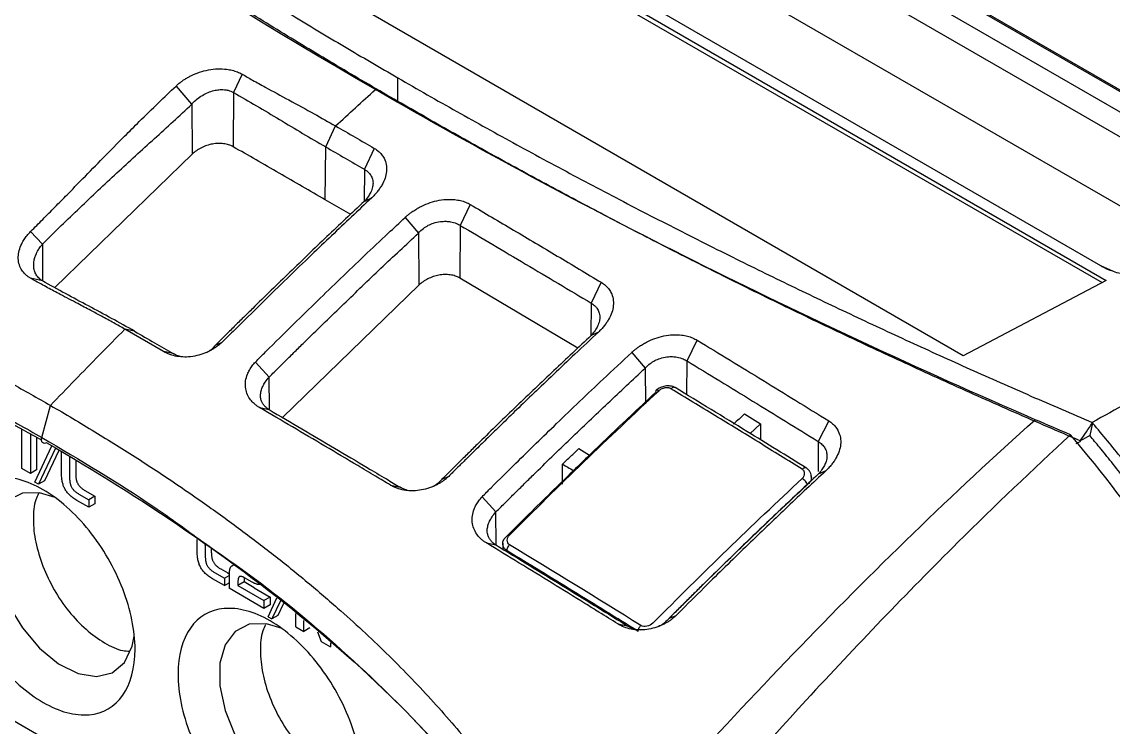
# Model space of a CAD drawing. Extents: x 86 to 639, y 68 to 658.
# Drawn here: x 550.02 to 587.76, y 199.24 to 223.61 of the extents above; entities that cross this region are included whole.
import ezdxf

# ---------------------------------------------------------------- set-up
doc = ezdxf.new("R2010")
doc.units = 0
doc.layers.get('0').update_dxf_attribs({"linetype": 'CONTINUOUS'})

msp = doc.modelspace()

# ---------------------------------------------------------------- linework, layer by layer
at = {"color": 7, "linetype": 'CONTINUOUS'}
for p, q in [((593.045, 218.282), (558.27, 238.357)), ((558.685, 238.176), (593.46, 218.101)), ((557.581, 238.055), (592.434, 217.935)), ((592.019, 217.311), (557.166, 237.432)), ((551.458, 235.497), (587.521, 214.679)), ((551.458, 235.334), (587.373, 214.601)), ((587.331, 215.178), (552.354, 235.37)), ((590.928, 215.552), (557.162, 235.045)), ((582.576, 212.073), (546.513, 232.892)), ((557.633, 221.806), (557.338, 221.175)), ((563.019, 220.865), (563.019, 221.679)), ((555.35, 221.394), (555.891, 220.766)), ((557.338, 221.175), (557.324, 219.298)), ((555.892, 220.766), (555.905, 219.039)), ((560.527, 219.292), (560.87, 220.016)), ((560.513, 217.468), (560.527, 219.292)), ((555.905, 219.039), (551.156, 214.431)), ((562.207, 219.242), (561.863, 218.518)), ((561.396, 216.957), (560.513, 217.468)), ((562.116, 217.529), (561.862, 217.407)), ((565.527, 217.302), (565.179, 216.58)), ((563.271, 216.853), (563.733, 216.315)), ((550.323, 216.369), (550.728, 215.928)), ((563.733, 216.315), (563.746, 214.511)), ((565.179, 216.58), (565.165, 214.758)), ((587.746, 214.998), (587.331, 215.178)), ((550.729, 214.664), (550.32, 214.753)), ((569.249, 212.335), (565.165, 214.758)), ((563.746, 214.511), (559.034, 209.939)), ((570.057, 214.612), (569.705, 213.894)), ((587.521, 214.679), (582.576, 212.073)), ((554.919, 212.219), (553.582, 212.993)), ((553.918, 212.92), (553.582, 212.993)), ((569.96, 212.892), (569.704, 212.773)), ((556.936, 212.535), (556.701, 212.429)), ((573.021, 211.894), (573.377, 212.609)), ((555.254, 212.147), (554.919, 212.219)), ((571.112, 212.191), (571.574, 211.647)), ((558.57, 211.339), (558.095, 211.858)), ((550.713, 209.246), (551.009, 210.358)), ((558.237, 210.285), (558.57, 210.213)), ((575.008, 210.062), (575.564, 209.721)), ((550.018, 208.175), (550.018, 209.529)), ((575.564, 209.721), (575.188, 209.375)), ((575.564, 209.721), (575.564, 209.169)), ((577.921, 209.824), (577.561, 209.112)), ((587.039, 209.751), (586.95, 209.317)), ((587.056, 209.737), (587.037, 209.768)), ((587.039, 209.751), (587.056, 209.737)), ((550.314, 209.37), (550.314, 208.004)), ((550.526, 209.256), (550.526, 208.127)), ((586.476, 209.037), (586.635, 209.126)), ((586.635, 209.126), (586.627, 209.14)), ((533.472, 208.857), (566.568, 189.751)), ((550.465, 207.709), (551.051, 208.959)), ((551.184, 208.877), (550.595, 207.634)), ((551.303, 208.804), (550.807, 207.757)), ((551.389, 208.033), (551.389, 208.75)), ((569.275, 208.868), (569.646, 208.643)), ((551.671, 208.576), (551.671, 207.854)), ((551.883, 208.445), (551.883, 207.977)), ((568.72, 207.633), (568.72, 208.332)), ((550.314, 208.004), (550.018, 208.175)), ((550.526, 208.127), (550.314, 208.004)), ((551.39, 207.991), (551.389, 208.033)), ((551.391, 207.951), (551.39, 207.991)), ((551.883, 207.977), (551.883, 207.955)), ((551.883, 207.955), (551.883, 207.934)), ((577.818, 208.093), (577.56, 207.98)), ((550.595, 207.634), (550.465, 207.709)), ((550.807, 207.757), (550.595, 207.634)), ((551.393, 207.911), (551.391, 207.951)), ((551.396, 207.872), (551.393, 207.911)), ((551.4, 207.834), (551.396, 207.872)), ((551.405, 207.798), (551.4, 207.834)), ((551.411, 207.762), (551.405, 207.798)), ((551.418, 207.727), (551.411, 207.762)), ((551.425, 207.693), (551.418, 207.727)), ((551.434, 207.66), (551.425, 207.693)), ((551.443, 207.628), (551.434, 207.66)), ((551.453, 207.596), (551.443, 207.628)), ((551.464, 207.566), (551.453, 207.596)), ((551.671, 207.854), (551.671, 207.833)), ((551.671, 207.833), (551.671, 207.812)), ((551.671, 207.812), (551.672, 207.791)), ((551.672, 207.791), (551.674, 207.771)), ((551.674, 207.771), (551.675, 207.752)), ((551.675, 207.752), (551.677, 207.733)), ((551.677, 207.733), (551.679, 207.715)), ((551.679, 207.715), (551.682, 207.697)), ((551.682, 207.697), (551.685, 207.68)), ((551.685, 207.68), (551.689, 207.663)), ((551.689, 207.663), (551.692, 207.647)), ((551.692, 207.647), (551.696, 207.631)), ((551.696, 207.631), (551.701, 207.616)), ((551.701, 207.616), (551.706, 207.602)), ((551.706, 207.602), (551.711, 207.588)), ((551.711, 207.588), (551.717, 207.574)), ((551.883, 207.934), (551.884, 207.914)), ((551.884, 207.914), (551.886, 207.894)), ((551.886, 207.894), (551.887, 207.874)), ((551.887, 207.874), (551.889, 207.855)), ((551.889, 207.855), (551.892, 207.837)), ((551.892, 207.837), (551.894, 207.819)), ((551.894, 207.819), (551.897, 207.802)), ((551.897, 207.802), (551.901, 207.785)), ((551.901, 207.785), (551.904, 207.769)), ((551.904, 207.769), (551.909, 207.754)), ((551.909, 207.754), (551.913, 207.739)), ((551.913, 207.739), (551.918, 207.724)), ((551.918, 207.724), (551.923, 207.71)), ((551.923, 207.71), (551.929, 207.697)), ((551.929, 207.697), (551.938, 207.677)), ((551.938, 207.677), (551.949, 207.657)), ((551.949, 207.657), (551.96, 207.637)), ((551.96, 207.637), (551.973, 207.618)), ((551.973, 207.618), (551.986, 207.599)), ((551.986, 207.599), (552.001, 207.581)), ((552.001, 207.581), (552.016, 207.563)), ((562.764, 207.604), (563.096, 207.534)), ((564.78, 207.905), (564.543, 207.803)), ((577.324, 207.752), (577.323, 207.919)), ((551.476, 207.537), (551.464, 207.566)), ((551.489, 207.508), (551.476, 207.537)), ((551.503, 207.481), (551.489, 207.508)), ((551.519, 207.452), (551.503, 207.481)), ((551.536, 207.423), (551.519, 207.452)), ((551.555, 207.395), (551.536, 207.423)), ((551.575, 207.368), (551.555, 207.395)), ((551.597, 207.341), (551.575, 207.368)), ((551.62, 207.314), (551.597, 207.341)), ((551.644, 207.288), (551.62, 207.314)), ((551.669, 207.263), (551.644, 207.288)), ((551.696, 207.237), (551.669, 207.263)), ((551.724, 207.213), (551.696, 207.237)), ((551.717, 207.574), (551.726, 207.554)), ((551.753, 207.189), (551.724, 207.213)), ((551.726, 207.554), (551.736, 207.534)), ((551.736, 207.534), (551.748, 207.515)), ((551.748, 207.515), (551.761, 207.496)), ((551.761, 207.496), (551.774, 207.477)), ((551.774, 207.477), (551.789, 207.458)), ((551.789, 207.458), (551.804, 207.44)), ((551.804, 207.44), (551.821, 207.423)), ((551.821, 207.423), (551.838, 207.405)), ((551.838, 207.405), (551.857, 207.388)), ((551.857, 207.388), (551.877, 207.372)), ((551.877, 207.372), (551.897, 207.356)), ((551.897, 207.356), (551.919, 207.34)), ((551.919, 207.34), (551.942, 207.324)), ((551.942, 207.324), (551.965, 207.309)), ((551.965, 207.309), (551.99, 207.295)), ((551.99, 207.295), (552.333, 207.096)), ((552.016, 207.563), (552.033, 207.545)), ((552.033, 207.545), (552.05, 207.528)), ((552.05, 207.528), (552.069, 207.511)), ((552.069, 207.511), (552.089, 207.494)), ((552.089, 207.494), (552.109, 207.478)), ((552.109, 207.478), (552.131, 207.462)), ((552.131, 207.462), (552.154, 207.447)), ((552.154, 207.447), (552.177, 207.432)), ((552.177, 207.432), (552.202, 207.417)), ((552.202, 207.417), (552.545, 207.219)), ((552.545, 207.219), (552.333, 207.096)), ((552.545, 207.219), (552.545, 206.961)), ((565.935, 207.201), (566.412, 206.678)), ((551.784, 207.165), (551.753, 207.189)), ((551.816, 207.142), (551.784, 207.165)), ((551.849, 207.12), (551.816, 207.142)), ((551.884, 207.098), (551.849, 207.12)), ((551.92, 207.077), (551.884, 207.098)), ((552.333, 206.838), (551.92, 207.077)), ((552.333, 207.096), (552.333, 206.838)), ((552.545, 206.961), (552.333, 206.838)), ((556.081, 205.324), (556.081, 205.726)), ((556.082, 205.283), (556.081, 205.324)), ((556.363, 205.526), (556.363, 205.146)), ((566.083, 205.604), (566.412, 205.536)), ((566.65, 205.597), (566.648, 205.391)), ((556.083, 205.242), (556.082, 205.283)), ((556.085, 205.202), (556.083, 205.242)), ((556.088, 205.164), (556.085, 205.202)), ((556.092, 205.126), (556.088, 205.164)), ((556.097, 205.089), (556.092, 205.126)), ((556.103, 205.053), (556.097, 205.089)), ((556.11, 205.018), (556.103, 205.053)), ((556.117, 204.984), (556.11, 205.018)), ((556.126, 204.951), (556.117, 204.984)), ((556.135, 204.919), (556.126, 204.951)), ((556.363, 205.146), (556.363, 205.124)), ((556.363, 205.124), (556.363, 205.103)), ((556.363, 205.103), (556.364, 205.083)), ((556.364, 205.083), (556.366, 205.063)), ((556.366, 205.063), (556.367, 205.043)), ((556.367, 205.043), (556.369, 205.024)), ((556.369, 205.024), (556.371, 205.006)), ((556.371, 205.006), (556.374, 204.988)), ((556.374, 204.988), (556.377, 204.971)), ((556.377, 204.971), (556.381, 204.954)), ((556.381, 204.954), (556.384, 204.938)), ((556.384, 204.938), (556.388, 204.923)), ((556.575, 205.268), (556.575, 205.247)), ((556.575, 205.247), (556.575, 205.226)), ((556.575, 205.226), (556.576, 205.205)), ((556.576, 205.205), (556.578, 205.185)), ((556.578, 205.185), (556.579, 205.166)), ((556.579, 205.166), (556.581, 205.147)), ((556.581, 205.147), (556.584, 205.128)), ((556.584, 205.128), (556.586, 205.111)), ((556.586, 205.111), (556.589, 205.093)), ((556.589, 205.093), (556.593, 205.077)), ((556.593, 205.077), (556.596, 205.061)), ((556.596, 205.061), (556.601, 205.045)), ((556.601, 205.045), (556.605, 205.03)), ((556.605, 205.03), (556.61, 205.016)), ((556.61, 205.016), (556.615, 205.002)), ((556.615, 205.002), (556.621, 204.988)), ((556.621, 204.988), (556.63, 204.968)), ((556.63, 204.968), (556.641, 204.948)), ((556.641, 204.948), (556.652, 204.929)), ((556.145, 204.888), (556.135, 204.919)), ((556.156, 204.857), (556.145, 204.888)), ((556.168, 204.828), (556.156, 204.857)), ((556.181, 204.8), (556.168, 204.828)), ((556.195, 204.773), (556.181, 204.8)), ((556.211, 204.743), (556.195, 204.773)), ((556.229, 204.715), (556.211, 204.743)), ((556.247, 204.687), (556.229, 204.715)), ((556.267, 204.659), (556.247, 204.687)), ((556.289, 204.632), (556.267, 204.659)), ((556.312, 204.605), (556.289, 204.632)), ((556.336, 204.579), (556.312, 204.605)), ((556.361, 204.554), (556.336, 204.579)), ((556.388, 204.923), (556.393, 204.908)), ((556.393, 204.908), (556.398, 204.893)), ((556.398, 204.893), (556.403, 204.879)), ((556.403, 204.879), (556.409, 204.866)), ((556.409, 204.866), (556.418, 204.845)), ((556.418, 204.845), (556.428, 204.826)), ((556.428, 204.826), (556.44, 204.806)), ((556.44, 204.806), (556.453, 204.787)), ((556.453, 204.787), (556.466, 204.768)), ((556.466, 204.768), (556.481, 204.75)), ((556.481, 204.75), (556.496, 204.732)), ((556.496, 204.732), (556.513, 204.714)), ((556.513, 204.714), (556.53, 204.697)), ((556.53, 204.697), (556.549, 204.68)), ((556.549, 204.68), (556.569, 204.663)), ((556.569, 204.663), (556.589, 204.647)), ((556.589, 204.647), (556.611, 204.631)), ((556.611, 204.631), (556.634, 204.616)), ((556.634, 204.616), (556.657, 204.601)), ((556.652, 204.929), (556.665, 204.909)), ((556.657, 204.601), (556.682, 204.586)), ((556.665, 204.909), (556.678, 204.891)), ((556.678, 204.891), (556.693, 204.872)), ((556.682, 204.586), (557.025, 204.388)), ((556.693, 204.872), (556.708, 204.854)), ((556.708, 204.854), (556.725, 204.836)), ((556.725, 204.836), (556.742, 204.819)), ((556.742, 204.819), (556.761, 204.802)), ((556.761, 204.802), (556.781, 204.786)), ((556.781, 204.786), (556.801, 204.769)), ((556.801, 204.769), (556.823, 204.754)), ((556.823, 204.754), (556.846, 204.738)), ((556.846, 204.738), (556.869, 204.723)), ((556.869, 204.723), (556.894, 204.708)), ((556.894, 204.708), (557.138, 204.567)), ((557.186, 204.58), (557.185, 204.551)), ((557.188, 204.607), (557.186, 204.58)), ((557.191, 204.632), (557.188, 204.607)), ((557.195, 204.656), (557.191, 204.632)), ((557.199, 204.678), (557.195, 204.656)), ((557.205, 204.699), (557.199, 204.678)), ((557.211, 204.718), (557.205, 204.699)), ((557.218, 204.735), (557.211, 204.718)), ((557.225, 204.751), (557.218, 204.735)), ((557.234, 204.766), (557.225, 204.751)), ((557.243, 204.779), (557.234, 204.766)), ((557.253, 204.79), (557.243, 204.779)), ((557.264, 204.799), (557.253, 204.79)), ((557.276, 204.807), (557.264, 204.799)), ((557.289, 204.814), (557.276, 204.807)), ((557.304, 204.82), (557.289, 204.814)), ((557.32, 204.824), (557.304, 204.82)), ((557.337, 204.826), (557.32, 204.824)), ((556.388, 204.529), (556.361, 204.554)), ((556.416, 204.504), (556.388, 204.529)), ((556.445, 204.48), (556.416, 204.504)), ((556.476, 204.457), (556.445, 204.48)), ((556.508, 204.434), (556.476, 204.457)), ((556.541, 204.411), (556.508, 204.434)), ((556.576, 204.389), (556.541, 204.411)), ((556.612, 204.368), (556.576, 204.389)), ((557.025, 204.13), (556.612, 204.368)), ((557.025, 204.388), (557.025, 204.13)), ((557.185, 204.551), (557.185, 204.521)), ((557.185, 204.521), (557.185, 204.037)), ((557.491, 204.277), (557.49, 204.255)), ((557.702, 204.256), (557.49, 204.133)), ((557.49, 204.255), (557.49, 204.232)), ((557.49, 204.232), (557.49, 204.133)), ((557.492, 204.297), (557.491, 204.277)), ((557.494, 204.316), (557.492, 204.297)), ((557.496, 204.334), (557.494, 204.316)), ((557.498, 204.351), (557.496, 204.334)), ((557.501, 204.366), (557.498, 204.351)), ((557.504, 204.38), (557.501, 204.366)), ((557.508, 204.392), (557.504, 204.38)), ((557.512, 204.404), (557.508, 204.392)), ((557.517, 204.414), (557.512, 204.404)), ((557.522, 204.423), (557.517, 204.414)), ((557.528, 204.43), (557.522, 204.423)), ((557.534, 204.436), (557.528, 204.43)), ((557.54, 204.441), (557.534, 204.436)), ((557.547, 204.445), (557.54, 204.441)), ((557.554, 204.447), (557.547, 204.445)), ((557.562, 204.449), (557.554, 204.447)), ((557.57, 204.45), (557.562, 204.449)), ((557.579, 204.451), (557.57, 204.45)), ((557.588, 204.451), (557.579, 204.451)), ((557.598, 204.45), (557.588, 204.451)), ((557.608, 204.448), (557.598, 204.45)), ((557.619, 204.446), (557.608, 204.448)), ((557.63, 204.442), (557.619, 204.446)), ((557.642, 204.438), (557.63, 204.442)), ((557.654, 204.434), (557.642, 204.438)), ((557.667, 204.429), (557.654, 204.434)), ((557.68, 204.423), (557.667, 204.429)), ((557.693, 204.416), (557.68, 204.423)), ((557.707, 204.409), (557.693, 204.416)), ((557.703, 204.378), (557.702, 204.355)), ((557.702, 204.355), (557.702, 204.256)), ((557.703, 204.399), (557.703, 204.378)), ((557.722, 204.4), (557.707, 204.409)), ((557.983, 204.25), (557.722, 204.4)), ((558.01, 204.235), (557.983, 204.25)), ((558.036, 204.221), (558.01, 204.235)), ((558.06, 204.209), (558.036, 204.221)), ((558.085, 204.199), (558.06, 204.209)), ((558.108, 204.19), (558.085, 204.199)), ((558.13, 204.183), (558.108, 204.19)), ((558.151, 204.178), (558.13, 204.183)), ((558.39, 203.342), (557.185, 204.037)), ((557.49, 204.133), (558.39, 203.614)), ((558.058, 204.05), (558.602, 203.736)), ((558.172, 204.174), (558.151, 204.178)), ((558.191, 204.171), (558.172, 204.174)), ((558.21, 204.17), (558.191, 204.171)), ((558.227, 204.171), (558.21, 204.17)), ((558.244, 204.173), (558.227, 204.171)), ((558.602, 203.736), (558.39, 203.614)), ((558.39, 203.614), (558.39, 203.342)), ((558.602, 203.464), (558.39, 203.342)), ((558.532, 203.052), (558.84, 203.71)), ((558.602, 203.736), (558.602, 203.464)), ((558.96, 203.609), (558.661, 202.978)), ((559.071, 203.516), (558.873, 203.1)), ((558.532, 203.052), (558.661, 202.978)), ((558.873, 203.1), (558.661, 202.978)), ((559.488, 202.708), (559.488, 203.166)), ((572.637, 203.092), (572.399, 202.998)), ((559.488, 202.708), (559.769, 202.546)), ((559.769, 202.546), (559.769, 202.93)), ((570.626, 202.809), (570.952, 202.743)), ((559.981, 202.668), (559.769, 202.546)), ((560.24, 202.534), (560.368, 202.2)), ((560.368, 202.2), (560.697, 202.01)), ((560.697, 202.151), (560.697, 202.01))]:
    msp.add_line(p, q, dxfattribs=at)
at = {"color": 8, "linetype": 'CONTINUOUS'}
for p, q in [((561.863, 218.518), (561.854, 217.399)), ((550.728, 215.928), (550.738, 214.696)), ((569.705, 213.894), (569.696, 212.765)), ((573.012, 210.728), (573.021, 211.894)), ((571.575, 211.646), (571.584, 210.414)), ((558.579, 210.244), (558.571, 211.339)), ((577.561, 209.112), (577.553, 208.072)), ((566.421, 205.55), (566.412, 206.678)), ((574.326, 204.905), (572.393, 202.994))]:
    msp.add_line(p, q, dxfattribs=at)
for p, q in [((556.363, 205.526), (556.363, 205.558)), ((556.575, 205.268), (556.575, 205.404)), ((557.138, 204.567), (557.185, 204.536)), ((557.025, 204.388), (557.185, 204.48)), ((557.025, 204.13), (557.185, 204.222)), ((558.058, 204.05), (557.702, 204.256))]:
    msp.add_line(p, q)
at = {"color": 7, "linetype": 'CONTINUOUS', "flags": 128}
for points in [[(550.877, 209.067), (550.835, 209.049), (550.796, 209.043), (550.762, 209.051), (550.734, 209.071), (550.714, 209.103), (550.703, 209.144), (550.703, 209.193), (550.713, 209.246)], [(551.17, 207.175), (550.633, 207.34), (550.036, 207.328), (549.545, 207.081), (549.195, 206.62), (549.014, 205.977), (549.014, 205.201), (549.195, 204.348), (549.545, 203.483), (550.036, 202.67), (550.633, 201.968), (551.291, 201.43), (551.962, 201.096), (552.595, 200.99), (553.145, 201.121), (553.569, 201.478), (553.837, 202.035), (553.907, 202.388)], [(559.019, 202.644), (558.482, 202.809), (557.885, 202.797), (557.393, 202.55), (557.044, 202.089), (556.863, 201.446), (556.863, 200.67), (557.044, 199.817), (557.393, 198.952), (557.885, 198.139), (558.482, 197.437), (559.14, 196.899), (559.811, 196.565), (560.444, 196.459), (560.993, 196.59), (561.418, 196.947), (561.686, 197.504), (561.756, 197.857)]]:
    msp.add_lwpolyline(points, dxfattribs=at)
at = {"color": 7, "linetype": 'CONTINUOUS'}
for points, knots in [([(542.542, 235.455), (542.824, 235.234), (543.388, 234.791), (544.245, 234.131), (545.109, 233.475), (545.982, 232.821), (546.862, 232.172), (547.751, 231.525), (548.648, 230.882), (549.554, 230.242), (550.467, 229.605), (551.389, 228.972), (552.575, 228.169), (554.034, 227.2), (555.779, 226.07), (557.55, 224.953), (559.346, 223.849), (561.167, 222.756), (562.401, 222.038), (563.019, 221.679)], [0, 0, 0, 0, 0.045546, 0.09108, 0.136607, 0.182127, 0.227643, 0.273157, 0.318673, 0.364192, 0.409717, 0.45525, 0.500794, 0.584012, 0.667204, 0.750384, 0.833567, 0.916768, 1, 1, 1, 1]), ([(563.019, 220.865), (562.687, 221.058), (562.024, 221.442), (561.038, 222.023), (560.059, 222.608), (559.087, 223.196), (558.123, 223.788), (557.166, 224.383), (556.216, 224.982), (555.274, 225.585), (554.339, 226.191), (553.411, 226.801), (552.232, 227.586), (550.812, 228.551), (549.162, 229.701), (547.539, 230.862), (545.943, 232.034), (544.371, 233.217), (543.346, 234.014), (542.834, 234.412)], [0, 0, 0, 0, 0.045349, 0.090687, 0.136017, 0.181342, 0.226662, 0.271981, 0.317301, 0.362624, 0.407953, 0.45329, 0.498636, 0.582213, 0.665765, 0.749305, 0.832848, 0.916408, 1, 1, 1, 1]), ([(623.741, 232.014), (623.528, 231.844), (623.109, 231.51), (622.48, 231.021), (621.865, 230.551), (621.266, 230.1), (620.682, 229.669), (620.115, 229.255), (619.565, 228.861), (619.033, 228.484), (618.521, 228.125), (618.027, 227.783), (617.553, 227.459), (617.1, 227.152), (616.668, 226.862), (616.256, 226.588), (615.867, 226.33), (613.923, 225.055), (610.788, 223.101), (605.719, 220.124), (601.174, 217.575), (597.127, 215.348), (594.295, 213.794), (591.865, 212.458), (589.442, 211.118), (587.839, 210.218), (587.037, 209.768)], [0, 0, 0, 0, 0.020557, 0.040442, 0.059653, 0.078191, 0.096055, 0.113244, 0.129758, 0.145598, 0.160763, 0.175255, 0.189072, 0.202216, 0.214687, 0.226484, 0.237608, 0.248059, 0.392357, 0.497348, 0.654875, 0.748636, 0.811479, 0.874323, 0.937163, 1, 1, 1, 1]), ([(555.35, 221.394), (555.38, 221.421), (555.439, 221.475), (555.537, 221.551), (555.639, 221.622), (555.748, 221.687), (555.918, 221.778), (556.159, 221.878), (556.474, 221.96), (556.792, 221.997), (557.068, 221.985), (557.294, 221.943), (557.475, 221.887), (557.581, 221.833), (557.633, 221.806)], [0, 0, 0, 0, 0.050271, 0.100182, 0.150013, 0.200049, 0.250569, 0.376187, 0.500611, 0.625917, 0.750289, 0.834047, 0.916734, 1, 1, 1, 1]), ([(557.633, 221.806), (557.755, 221.737), (558.022, 221.586), (558.561, 221.288), (559.272, 220.902), (560.088, 220.46), (560.623, 220.156), (560.87, 220.016)], [0, 0, 0, 0, 0.1142851, 0.2500018, 0.499984, 0.7694685, 1, 1, 1, 1]), ([(563.019, 221.679), (563.358, 221.484), (564.035, 221.094), (565.061, 220.515), (566.093, 219.939), (567.132, 219.367), (568.178, 218.8), (569.231, 218.236), (570.291, 217.677), (571.358, 217.121), (572.432, 216.57), (573.513, 216.022), (574.905, 215.327), (576.617, 214.489), (578.657, 213.515), (580.719, 212.556), (582.803, 211.611), (584.907, 210.68), (586.327, 210.072), (587.037, 209.768)], [0, 0, 0, 0, 0.045402, 0.090792, 0.136175, 0.181551, 0.226923, 0.272294, 0.317665, 0.36304, 0.408421, 0.45381, 0.499209, 0.582692, 0.666148, 0.749592, 0.833039, 0.916504, 1, 1, 1, 1]), ([(550.323, 216.369), (550.462, 216.509), (550.743, 216.789), (551.164, 217.213), (551.626, 217.682), (552.181, 218.249), (552.843, 218.924), (553.491, 219.581), (554.129, 220.218), (554.719, 220.797), (555.148, 221.203), (555.35, 221.394)], [0, 0, 0, 0, 0.082273, 0.165581, 0.249929, 0.358907, 0.499845, 0.649294, 0.749845, 0.882275, 1, 1, 1, 1]), ([(555.891, 220.766), (555.934, 220.815), (556.034, 220.915), (556.208, 221.046), (556.405, 221.155), (556.601, 221.227), (556.792, 221.267), (556.952, 221.275), (557.071, 221.264), (557.199, 221.238), (557.282, 221.206), (557.338, 221.175)], [2, 2, 2, 2, 2.358582, 2.771605, 3.173075, 3.568828, 3.919417, 4.274657, 4.512728, 4.661605, 5.109554, 5.109554, 5.109554, 5.109554]), ([(557.338, 221.175), (557.869, 220.872), (558.932, 220.237), (559.995, 219.599), (560.527, 219.292)], [2, 2, 2, 2, 4.797123, 7.594349, 7.594349, 7.594349, 7.594349]), ([(586.635, 209.126), (586.254, 209.29), (585.491, 209.617), (584.354, 210.113), (583.222, 210.613), (582.098, 211.118), (580.979, 211.626), (579.867, 212.139), (578.761, 212.656), (577.661, 213.177), (576.567, 213.703), (575.48, 214.232), (574.103, 214.913), (572.443, 215.748), (570.512, 216.745), (568.603, 217.755), (566.718, 218.778), (564.854, 219.814), (563.631, 220.515), (563.019, 220.865)], [0, 0, 0, 0, 0.045598, 0.091185, 0.136763, 0.182335, 0.227904, 0.273471, 0.319039, 0.364611, 0.410187, 0.455772, 0.501367, 0.584489, 0.667585, 0.750671, 0.833759, 0.916864, 1, 1, 1, 1]), ([(550.728, 215.928), (550.945, 216.144), (551.374, 216.568), (552.019, 217.187), (552.662, 217.792), (553.522, 218.59), (554.6, 219.576), (555.462, 220.367), (555.892, 220.766)], [2, 2, 2, 2, 3.173746, 4.318442, 5.463312, 6.608227, 8.897307, 11.184634, 11.184634, 11.184634, 11.184634]), ([(560.87, 220.016), (561.094, 219.886), (561.54, 219.629), (561.986, 219.37), (562.207, 219.242)], [0, 0, 0, 0, 0.503636, 1, 1, 1, 1]), ([(557.324, 219.298), (557.299, 219.311), (557.251, 219.336), (557.17, 219.366), (557.085, 219.389), (556.966, 219.409), (556.809, 219.417), (556.613, 219.395), (556.416, 219.345), (556.227, 219.266), (556.051, 219.165), (555.953, 219.081), (555.904, 219.039)], [0, 0, 0, 0, 0.062252, 0.123811, 0.185344, 0.247519, 0.369353, 0.492311, 0.618145, 0.745064, 0.872159, 1, 1, 1, 1]), ([(560.513, 217.468), (559.981, 217.774), (558.917, 218.387), (557.854, 218.994), (557.324, 219.298)], [0, 0, 0, 0, 0.500564, 1, 1, 1, 1]), ([(560.527, 219.292), (560.75, 219.163), (561.195, 218.906), (561.64, 218.647), (561.863, 218.518)], [2, 2, 2, 2, 3.17099, 4.341925, 4.341925, 4.341925, 4.341925]), ([(562.207, 219.242), (562.232, 219.227), (562.281, 219.197), (562.347, 219.146), (562.407, 219.09), (562.46, 219.03), (562.506, 218.966), (562.571, 218.853), (562.63, 218.682), (562.638, 218.448), (562.586, 218.207), (562.494, 218.01), (562.397, 217.855), (562.313, 217.742), (562.22, 217.632), (562.15, 217.563), (562.116, 217.529)], [0, 0, 0, 0, 0.04168, 0.083042, 0.124338, 0.165821, 0.207742, 0.250344, 0.373822, 0.499504, 0.622344, 0.749085, 0.810596, 0.874457, 0.939088, 1, 1, 1, 1]), ([(527.047, 218.194), (527.246, 218.184), (527.645, 218.165), (528.241, 218.123), (528.838, 218.073), (529.436, 218.013), (530.033, 217.944), (530.632, 217.866), (531.23, 217.778), (531.83, 217.682), (532.429, 217.576), (533.03, 217.462), (533.631, 217.339), (534.232, 217.207), (534.834, 217.066), (535.437, 216.916), (536.041, 216.758), (536.646, 216.591), (537.251, 216.415), (537.857, 216.231), (538.464, 216.039), (539.072, 215.838), (539.969, 215.531), (541.15, 215.099), (542.61, 214.521), (544.069, 213.899), (545.502, 213.247), (546.908, 212.567), (548.285, 211.864), (549.655, 211.13), (550.557, 210.616), (551.009, 210.358)], [0, 0, 0, 0, 0.022267, 0.044639, 0.067123, 0.089725, 0.11245, 0.135303, 0.158292, 0.18142, 0.204694, 0.228118, 0.251697, 0.275437, 0.299343, 0.323418, 0.347668, 0.372096, 0.396708, 0.421506, 0.446496, 0.471681, 0.497065, 0.558586, 0.621, 0.684352, 0.74868, 0.810618, 0.873133, 0.936251, 1, 1, 1, 1]), ([(561.863, 218.518), (561.904, 218.494), (561.98, 218.441), (562.073, 218.341), (562.13, 218.235), (562.158, 218.13), (562.166, 218.029), (562.151, 217.898), (562.097, 217.745), (561.999, 217.574), (561.915, 217.464), (561.863, 217.407)], [2, 2, 2, 2, 2.362977, 2.723375, 3.13571, 3.389115, 3.638669, 3.967066, 4.407616, 4.753707, 5.177187, 5.177187, 5.177187, 5.177187]), ([(561.862, 217.407), (561.431, 217.004), (560.569, 216.192), (559.496, 215.165), (558.641, 214.336), (558.107, 213.815), (557.681, 213.396), (557.414, 213.134), (557.202, 212.923), (557.042, 212.765), (556.875, 212.6), (556.762, 212.487), (556.701, 212.429)], [2, 2, 2, 2, 4.701922, 7.40345, 8.754197, 10.104993, 10.780425, 11.455887, 11.793631, 12.131385, 12.469149, 12.852454, 12.852454, 12.852454, 12.852454]), ([(562.116, 217.529), (561.884, 217.312), (561.42, 216.878), (560.727, 216.222), (559.703, 215.244), (558.567, 214.144), (557.538, 213.129), (557.065, 212.662), (556.936, 212.535)], [0, 0, 0, 0, 0.133335, 0.26667, 0.400006, 0.725163, 0.925162, 1, 1, 1, 1]), ([(563.271, 216.853), (563.294, 216.875), (563.343, 216.919), (563.422, 216.982), (563.521, 217.053), (563.637, 217.13), (563.82, 217.235), (564.062, 217.346), (564.371, 217.438), (564.685, 217.484), (564.961, 217.479), (565.188, 217.44), (565.37, 217.385), (565.474, 217.33), (565.527, 217.302)], [0, 0, 0, 0, 0.040315, 0.082112, 0.12553, 0.189161, 0.250895, 0.377807, 0.500561, 0.626188, 0.749847, 0.833993, 0.916721, 1, 1, 1, 1]), ([(565.527, 217.302), (566.026, 217.007), (567.029, 216.416), (568.539, 215.52), (569.55, 214.915), (570.057, 214.612)], [0, 0, 0, 0, 0.3307315, 0.6640683, 1, 1, 1, 1]), ([(528.642, 216.997), (528.825, 216.979), (529.201, 216.941), (529.778, 216.873), (530.385, 216.792), (531.022, 216.697), (531.686, 216.587), (532.379, 216.46), (533.099, 216.316), (533.846, 216.154), (535.303, 215.81), (537.47, 215.205), (540.173, 214.28), (542.91, 213.188), (545.258, 212.124), (547.25, 211.135), (548.66, 210.393), (549.783, 209.778), (550.432, 209.406), (550.713, 209.246)], [0, 0, 0, 0, 0.0224244, 0.0461814, 0.0712718, 0.0976955, 0.1254518, 0.1545384, 0.1849535, 0.2166989, 0.2497775, 0.3721265, 0.4997258, 0.6128233, 0.7498179, 0.8325499, 0.9018258, 0.9576436, 1, 1, 1, 1]), ([(528.798, 216.863), (530.412, 216.641), (533.642, 216.196), (538.236, 214.885), (542.639, 213.235), (546.806, 211.322), (549.424, 209.87), (550.705, 209.159)], [0, 0, 0, 0, 0.201453, 0.403083, 0.60484, 0.806692, 1, 1, 1, 1]), ([(558.095, 211.858), (558.213, 211.976), (558.656, 212.42), (559.637, 213.386), (561.048, 214.755), (562.33, 215.974), (563.076, 216.671), (563.271, 216.853)], [0, 0, 0, 0, 0.069231, 0.259707, 0.571422, 0.887858, 1, 1, 1, 1]), ([(563.733, 216.315), (563.785, 216.373), (563.891, 216.475), (564.071, 216.586), (564.27, 216.669), (564.48, 216.716), (564.678, 216.724), (564.869, 216.704), (565.035, 216.656), (565.139, 216.604), (565.179, 216.58)], [2, 2, 2, 2, 2.434498, 2.791773, 3.150171, 3.624448, 4.021117, 4.347658, 4.841295, 5.183888, 5.183888, 5.183888, 5.183888]), ([(550.32, 214.753), (550.293, 214.77), (550.238, 214.803), (550.166, 214.861), (550.101, 214.923), (550.044, 214.992), (549.973, 215.102), (549.907, 215.264), (549.885, 215.486), (549.918, 215.716), (549.995, 215.92), (550.094, 216.094), (550.197, 216.237), (550.281, 216.325), (550.323, 216.369)], [0, 0, 0, 0, 0.050509, 0.100388, 0.15, 0.199716, 0.249901, 0.373919, 0.499596, 0.623792, 0.749754, 0.833789, 0.916795, 1, 1, 1, 1]), ([(558.571, 211.339), (558.629, 211.395), (558.741, 211.505), (558.905, 211.669), (559.065, 211.827), (559.278, 212.038), (559.544, 212.301), (559.971, 212.72), (560.506, 213.242), (561.363, 214.072), (562.437, 215.099), (563.3, 215.911), (563.733, 216.315)], [2, 2, 2, 2, 2.366792, 2.703237, 3.039673, 3.376101, 4.048937, 4.721748, 6.067311, 7.412825, 10.103839, 12.795064, 12.795064, 12.795064, 12.795064]), ([(565.179, 216.58), (565.933, 216.137), (567.442, 215.245), (568.95, 214.346), (569.705, 213.894)], [2, 2, 2, 2, 5.967569, 9.936871, 9.936871, 9.936871, 9.936871]), ([(550.729, 214.664), (550.678, 214.694), (550.588, 214.763), (550.492, 214.895), (550.437, 215.049), (550.416, 215.268), (550.468, 215.502), (550.572, 215.713), (550.653, 215.835), (550.705, 215.901), (550.728, 215.929)], [2, 2, 2, 2, 2.433066, 2.857895, 3.27318, 3.67939, 4.47375, 4.864451, 5.151286, 5.365587, 5.365587, 5.365587, 5.365587]), ([(590.285, 215.134), (590.253, 215.116), (590.189, 215.082), (590.084, 215.036), (589.956, 214.985), (589.802, 214.935), (589.557, 214.872), (589.23, 214.819), (588.819, 214.801), (588.475, 214.825), (588.207, 214.867), (587.991, 214.914), (587.764, 214.98), (587.533, 215.069), (587.399, 215.142), (587.331, 215.178)], [0, 0, 0, 0, 0.0417067, 0.083345, 0.1250795, 0.1876683, 0.2501381, 0.3750477, 0.4999406, 0.6248296, 0.6872447, 0.7498729, 0.8330154, 0.9158862, 1, 1, 1, 1]), ([(553.582, 212.993), (553.455, 213.065), (553.188, 213.217), (552.794, 213.431), (552.377, 213.652), (551.901, 213.902), (551.476, 214.125), (551.056, 214.347), (550.712, 214.533), (550.445, 214.683), (550.32, 214.753)], [0, 0, 0, 0, 0.11927, 0.249978, 0.36225, 0.499978, 0.683345, 0.749989, 0.883818, 1, 1, 1, 1]), ([(565.165, 214.758), (565.141, 214.771), (565.091, 214.798), (565.009, 214.83), (564.922, 214.855), (564.8, 214.877), (564.638, 214.885), (564.44, 214.863), (564.245, 214.812), (564.061, 214.734), (563.889, 214.635), (563.794, 214.553), (563.746, 214.511)], [0, 0, 0, 0, 0.063799, 0.126602, 0.189101, 0.251997, 0.37723, 0.503682, 0.626392, 0.75069, 0.875056, 1, 1, 1, 1]), ([(553.918, 212.92), (553.386, 213.227), (552.323, 213.795), (551.261, 214.361), (550.729, 214.664)], [2, 2, 2, 2, 5.229178, 8.458031, 8.458031, 8.458031, 8.458031]), ([(570.057, 214.612), (570.081, 214.596), (570.13, 214.565), (570.196, 214.513), (570.255, 214.456), (570.308, 214.395), (570.354, 214.33), (570.418, 214.216), (570.476, 214.044), (570.483, 213.808), (570.43, 213.567), (570.338, 213.37), (570.241, 213.216), (570.157, 213.103), (570.065, 212.993), (569.994, 212.925), (569.96, 212.892)], [0, 0, 0, 0, 0.0416519, 0.0829944, 0.1242804, 0.1657636, 0.2076945, 0.2503157, 0.3737345, 0.4994214, 0.6222441, 0.7490082, 0.8104932, 0.874412, 0.9391496, 1, 1, 1, 1]), ([(569.705, 213.894), (569.746, 213.869), (569.821, 213.814), (569.914, 213.712), (569.971, 213.604), (570, 213.498), (570.008, 213.396), (569.993, 213.264), (569.94, 213.111), (569.841, 212.94), (569.756, 212.83), (569.705, 212.773)], [2, 2, 2, 2, 2.35957, 2.716859, 3.127589, 3.381685, 3.631987, 3.961376, 4.402718, 4.748364, 5.170995, 5.170995, 5.170995, 5.170995]), ([(551.009, 210.358), (551.57, 210.941), (552.427, 211.823), (553.287, 212.695), (553.582, 212.993)], [1.2247687, 1.2247687, 1.2247687, 1.2247687, 1.3029892, 1.3438255, 1.3438255, 1.3438255, 1.3438255]), ([(553.918, 212.92), (554.149, 212.786), (554.594, 212.529), (555.039, 212.271), (555.254, 212.147)], [0, 0, 0, 0, 0.51858, 1, 1, 1, 1]), ([(569.96, 212.892), (569.689, 212.639), (569.169, 212.154), (568.426, 211.451), (567.753, 210.81), (567.15, 210.229), (566.617, 209.712), (566.152, 209.259), (565.757, 208.87), (565.43, 208.548), (565.171, 208.292), (564.98, 208.103), (564.858, 207.981), (564.798, 207.923), (564.78, 207.905)], [0, 0, 0, 0, 0.156047, 0.298876, 0.428486, 0.544876, 0.648045, 0.737993, 0.814718, 0.878221, 0.9285, 0.965557, 0.98939, 1, 1, 1, 1]), ([(556.936, 212.535), (556.909, 212.511), (556.856, 212.462), (556.768, 212.394), (556.674, 212.33), (556.576, 212.272), (556.422, 212.193), (556.206, 212.108), (555.926, 212.044), (555.647, 212.022), (555.382, 212.046), (555.133, 212.109), (554.991, 212.182), (554.919, 212.219)], [0, 0, 0, 0, 0.050013, 0.099751, 0.149555, 0.19976, 0.250697, 0.375457, 0.500343, 0.624863, 0.74994, 0.872686, 1, 1, 1, 1]), ([(569.704, 212.773), (569.272, 212.372), (568.41, 211.563), (567.337, 210.538), (566.482, 209.711), (565.948, 209.19), (565.522, 208.771), (565.256, 208.509), (565.043, 208.298), (564.884, 208.14), (564.717, 207.975), (564.604, 207.862), (564.543, 207.804)], [2, 2, 2, 2, 4.720737, 7.440879, 8.800945, 10.161112, 10.841257, 11.521457, 11.86158, 12.201721, 12.541879, 12.928651, 12.928651, 12.928651, 12.928651]), ([(571.112, 212.191), (571.136, 212.213), (571.185, 212.257), (571.264, 212.319), (571.363, 212.391), (571.48, 212.466), (571.664, 212.57), (571.907, 212.678), (572.218, 212.766), (572.534, 212.807), (572.81, 212.797), (573.037, 212.755), (573.219, 212.696), (573.324, 212.638), (573.377, 212.609)], [0, 0, 0, 0, 0.040435, 0.082224, 0.125509, 0.189063, 0.250866, 0.377709, 0.500607, 0.626195, 0.749953, 0.833853, 0.916556, 1, 1, 1, 1]), ([(573.377, 212.609), (574.133, 212.149), (575.648, 211.227), (577.163, 210.292), (577.921, 209.824)], [0, 0, 0, 0, 0.4993483, 1, 1, 1, 1]), ([(555.494, 212.053), (555.469, 212.058), (555.379, 212.078), (555.307, 212.118), (555.254, 212.147)], [0, 0, 0, 0, 0.277065, 1, 1, 1, 1]), ([(556.701, 212.429), (556.61, 212.327), (556.519, 212.224), (556.39, 212.177), (556.389, 212.176)], [0, 0, 0, 0, 0.990349, 1, 1, 1, 1]), ([(565.935, 207.201), (566.039, 207.306), (566.426, 207.695), (567.284, 208.542), (568.573, 209.797), (569.911, 211.072), (570.781, 211.883), (571.112, 212.191)], [0, 0, 0, 0, 0.060986, 0.227649, 0.499981, 0.809721, 1, 1, 1, 1]), ([(558.237, 210.285), (558.209, 210.302), (558.155, 210.335), (558.082, 210.391), (558.015, 210.451), (557.955, 210.516), (557.875, 210.62), (557.793, 210.773), (557.744, 210.984), (557.749, 211.207), (557.804, 211.409), (557.885, 211.582), (557.977, 211.725), (558.056, 211.814), (558.095, 211.858)], [0, 0, 0, 0, 0.050959, 0.101218, 0.151025, 0.200636, 0.25031, 0.375903, 0.499852, 0.624702, 0.749434, 0.833649, 0.916653, 1, 1, 1, 1]), ([(571.574, 211.647), (571.627, 211.705), (571.732, 211.804), (571.911, 211.914), (572.107, 211.996), (572.316, 212.041), (572.514, 212.048), (572.704, 212.026), (572.873, 211.975), (572.979, 211.92), (573.021, 211.894)], [2, 2, 2, 2, 2.434045, 2.790269, 3.147553, 3.619827, 4.015028, 4.341003, 4.834137, 5.19132, 5.19132, 5.19132, 5.19132]), ([(573.021, 211.894), (573.777, 211.434), (575.291, 210.512), (576.804, 209.58), (577.561, 209.112)], [2, 2, 2, 2, 5.986822, 9.976832, 9.976832, 9.976832, 9.976832]), ([(566.412, 206.678), (566.473, 206.736), (566.586, 206.848), (566.752, 207.013), (566.912, 207.172), (567.124, 207.382), (567.39, 207.645), (567.816, 208.064), (568.35, 208.585), (569.206, 209.413), (570.28, 210.437), (571.142, 211.245), (571.575, 211.646)], [2, 2, 2, 2, 2.375861, 2.709195, 3.042522, 3.375842, 4.042466, 4.709069, 6.042222, 7.375324, 10.041465, 12.707694, 12.707694, 12.707694, 12.707694]), ([(558.57, 210.213), (558.543, 210.229), (558.491, 210.264), (558.431, 210.317), (558.373, 210.381), (558.322, 210.458), (558.279, 210.572), (558.264, 210.707), (558.288, 210.861), (558.346, 211.015), (558.438, 211.175), (558.521, 211.282), (558.57, 211.339)], [2, 2, 2, 2, 2.221887, 2.444858, 2.593162, 2.889796, 3.187284, 3.599642, 4.003673, 4.400051, 4.790018, 5.258722, 5.258722, 5.258722, 5.258722]), ([(572.609, 210.974), (572.584, 210.987), (572.534, 211.012), (572.418, 211.036), (572.267, 211.032), (572.122, 210.99), (572.019, 210.936), (571.976, 210.901), (571.955, 210.883)], [0, 0, 0, 0, 0.136096, 0.268042, 0.512838, 0.750938, 0.873118, 1, 1, 1, 1]), ([(577.15, 208.192), (576.465, 208.615), (574.952, 209.549), (573.438, 210.47), (572.609, 210.974)], [0, 0, 0, 0, 0.452481, 1, 1, 1, 1]), ([(569.647, 208.641), (569.902, 208.886), (570.413, 209.376), (571.18, 210.102), (571.693, 210.58), (571.949, 210.82)], [0, 0, 0, 0, 0.3339129, 0.6672387, 1, 1, 1, 1]), ([(571.949, 210.82), (571.94, 210.851), (571.943, 210.879), (571.983, 210.898), (572.019, 210.887), (572.053, 210.867)], [0, 0, 0, 0, 0.5, 0.5, 1, 1, 1, 1]), ([(572.467, 210.934), (572.458, 210.939), (572.439, 210.949), (572.406, 210.96), (572.365, 210.967), (572.315, 210.969), (572.257, 210.962), (572.2, 210.949), (572.146, 210.928), (572.095, 210.902), (572.067, 210.878), (572.053, 210.867)], [0, 0, 0, 0, 0.081902, 0.164627, 0.250136, 0.372925, 0.500072, 0.626044, 0.750611, 0.877846, 1, 1, 1, 1]), ([(577.008, 208.152), (576.506, 208.463), (575.498, 209.085), (573.985, 210.012), (572.974, 210.626), (572.467, 210.934)], [0, 0, 0, 0, 0.332196, 0.665532, 1, 1, 1, 1]), ([(551.009, 210.358), (551.267, 210.208), (551.781, 209.909), (552.541, 209.452), (553.29, 208.99), (554.028, 208.522), (554.755, 208.048), (555.47, 207.569), (556.368, 206.949), (557.434, 206.184), (558.65, 205.261), (559.819, 204.322), (560.865, 203.429), (561.796, 202.589), (562.62, 201.806), (563.409, 201.014), (564.164, 200.213), (564.885, 199.4), (565.571, 198.578), (566.223, 197.743), (566.84, 196.897), (567.421, 196.039), (567.97, 195.169), (568.308, 194.574), (568.476, 194.278)], [0, 0, 0, 0, 0.036507, 0.072804, 0.108897, 0.14479, 0.180489, 0.215998, 0.251324, 0.315652, 0.379003, 0.441418, 0.502941, 0.551228, 0.598802, 0.645692, 0.691926, 0.737535, 0.782551, 0.827009, 0.870944, 0.914395, 0.9574, 1, 1, 1, 1]), ([(562.764, 207.604), (562.591, 207.708), (562.214, 207.934), (561.459, 208.382), (560.502, 208.951), (559.37, 209.619), (558.616, 210.062), (558.237, 210.285)], [0, 0, 0, 0, 0.115014, 0.25001, 0.500012, 0.748945, 1, 1, 1, 1]), ([(558.57, 210.213), (558.947, 209.992), (559.702, 209.548), (560.833, 208.881), (561.807, 208.302), (562.561, 207.854), (562.938, 207.628), (563.096, 207.534)], [0, 0, 0, 0, 0.25, 0.5, 0.75, 0.895715, 1, 1, 1, 1]), ([(568.642, 192.888), (571.279, 195.96), (573.962, 198.935), (579.434, 204.618), (582.222, 207.327), (585.065, 209.865)], [0, 0, 0, 0, 0.5, 0.5, 1, 1, 1, 1]), ([(577.921, 209.824), (577.945, 209.808), (577.994, 209.777), (578.059, 209.723), (578.118, 209.665), (578.17, 209.603), (578.216, 209.536), (578.279, 209.421), (578.336, 209.246), (578.342, 209.01), (578.287, 208.768), (578.196, 208.571), (578.098, 208.417), (578.014, 208.304), (577.922, 208.194), (577.852, 208.126), (577.818, 208.093)], [0, 0, 0, 0, 0.041624, 0.08295, 0.124233, 0.165724, 0.207676, 0.250329, 0.373689, 0.499431, 0.622198, 0.748998, 0.810544, 0.874408, 0.93956, 1, 1, 1, 1]), ([(592.382, 202.09), (592.325, 202.197), (592.212, 202.41), (592.032, 202.733), (591.847, 203.059), (591.654, 203.389), (591.455, 203.721), (591.121, 204.263), (590.633, 205.023), (589.969, 205.994), (589.272, 206.959), (588.634, 207.799), (588.061, 208.523), (587.567, 209.131), (587.226, 209.535), (587.056, 209.737)], [0, 0, 0, 0, 0.044966, 0.089898, 0.134817, 0.179745, 0.224704, 0.269714, 0.398134, 0.526278, 0.648213, 0.769655, 0.846733, 0.923475, 1, 1, 1, 1]), ([(586.285, 209.343), (584.975, 208.141), (583.677, 206.901), (580.62, 203.871), (575.854, 198.907), (566.551, 188.039), (559.31, 178.389), (553.888, 170.853), (552.862, 169.411), (551.839, 167.964)], [0.006079, 0.006079, 0.006079, 0.006079, 0.579526, 0.579526, 1.370109, 2.734139, 4.938381, 4.938381, 5.45612, 5.45612, 5.45612, 5.45612]), ([(577.561, 209.112), (577.608, 209.082), (577.693, 209.015), (577.788, 208.897), (577.847, 208.763), (577.869, 208.605), (577.843, 208.443), (577.777, 208.283), (577.688, 208.135), (577.608, 208.032), (577.56, 207.98)], [2, 2, 2, 2, 2.412139, 2.822278, 3.228731, 3.624094, 4.118102, 4.445502, 4.775761, 5.163906, 5.163906, 5.163906, 5.163906]), ([(591.854, 202.148), (591.8, 202.251), (591.674, 202.493), (591.446, 202.912), (591.145, 203.442), (590.76, 204.086), (590.28, 204.85), (589.722, 205.686), (589.093, 206.582), (588.567, 207.288), (588.094, 207.904), (587.722, 208.376), (587.316, 208.878), (587.062, 209.182), (586.95, 209.317)], [0, 0, 0, 0, 0.046975, 0.109217, 0.186723, 0.279477, 0.387445, 0.510566, 0.628172, 0.75517, 0.797926, 0.877497, 0.945614, 1, 1, 1, 1]), ([(550.877, 209.067), (552.529, 208.113), (554.138, 207.105), (557.25, 204.971), (558.754, 203.846), (561.618, 201.445), (562.978, 200.168), (565.5, 197.435), (566.661, 195.978), (567.688, 194.413)], [0, 0, 0, 0, 0.25, 0.25, 0.5, 0.5, 0.75, 0.75, 1, 1, 1, 1]), ([(568.72, 208.332), (568.813, 208.421), (568.998, 208.6), (569.183, 208.779), (569.275, 208.868)], [0, 0, 0, 0, 0.500147, 1, 1, 1, 1]), ([(566.787, 205.837), (567.043, 206.092), (567.554, 206.601), (568.322, 207.357), (568.835, 207.856), (569.091, 208.105)], [0, 0, 0, 0, 0.333882, 0.667208, 1, 1, 1, 1]), ([(577.56, 207.98), (577.128, 207.579), (576.265, 206.77), (575.192, 205.744), (574.337, 204.915), (573.804, 204.392), (573.378, 203.972), (573.112, 203.708), (572.9, 203.497), (572.74, 203.338), (572.574, 203.171), (572.46, 203.057), (572.399, 202.999)], [2, 2, 2, 2, 4.747068, 7.493276, 8.866402, 10.239706, 10.926462, 11.613308, 11.956769, 12.300258, 12.643776, 13.035835, 13.035835, 13.035835, 13.035835]), ([(577.818, 208.093), (577.598, 207.889), (577.16, 207.481), (576.506, 206.865), (575.858, 206.248), (574.961, 205.385), (573.994, 204.442), (573.137, 203.59), (572.744, 203.199), (572.636, 203.092)], [0, 0, 0, 0, 0.126268, 0.251696, 0.376284, 0.500031, 0.770949, 0.937608, 1, 1, 1, 1]), ([(577.008, 207.832), (577.016, 207.84), (577.033, 207.856), (577.052, 207.884), (577.077, 207.932), (577.09, 207.988), (577.085, 208.046), (577.07, 208.087), (577.046, 208.125), (577.021, 208.143), (577.008, 208.152)], [0, 0, 0, 0, 0.080416, 0.16348, 0.25078, 0.499601, 0.626998, 0.751104, 0.878883, 1, 1, 1, 1]), ([(577.323, 207.875), (577.321, 207.903), (577.318, 207.962), (577.287, 208.048), (577.234, 208.13), (577.178, 208.171), (577.15, 208.192)], [0, 0, 0, 0, 0.232954, 0.47862, 0.73447, 1, 1, 1, 1]), ([(550.752, 207.443), (550.197, 207.764), (549.642, 207.912), (548.681, 207.826), (548.274, 207.592), (547.719, 206.802), (547.57, 206.247), (547.57, 204.964), (547.719, 204.238), (548.274, 202.807), (548.681, 202.103), (549.642, 200.907), (550.197, 200.415), (551.308, 199.774), (551.862, 199.625), (552.824, 199.711), (553.23, 199.946), (553.508, 200.341)], [0, 0, 0, 0, 0.125, 0.125, 0.25, 0.25, 0.375, 0.375, 0.5, 0.5, 0.625, 0.625, 0.75, 0.75, 0.875, 0.875, 1, 1, 1, 1]), ([(564.78, 207.905), (564.753, 207.88), (564.699, 207.831), (564.612, 207.764), (564.519, 207.7), (564.42, 207.642), (564.267, 207.564), (564.051, 207.48), (563.771, 207.417), (563.492, 207.397), (563.227, 207.424), (562.978, 207.49), (562.836, 207.566), (562.764, 207.604)], [0, 0, 0, 0, 0.050032, 0.099783, 0.149589, 0.199786, 0.250702, 0.375553, 0.500386, 0.62493, 0.74999, 0.872478, 1, 1, 1, 1]), ([(564.543, 207.803), (564.452, 207.702), (564.356, 207.596), (564.223, 207.548), (564.218, 207.546)], [0, 0, 0, 0, 0.958604, 1, 1, 1, 1]), ([(577.186, 207.622), (576.993, 207.443), (576.609, 207.085), (576.032, 206.542), (575.456, 205.994), (575.073, 205.626), (574.881, 205.442)], [0, 0, 0, 0, 0.24929, 0.499045, 0.749278, 1, 1, 1, 1]), ([(577.186, 207.622), (577.176, 207.653), (577.151, 207.696), (577.083, 207.777), (577.041, 207.812), (577.008, 207.832)], [0, 0, 0, 0, 0.5, 0.5, 1, 1, 1, 1]), ([(550.597, 207.31), (550.563, 207.241), (550.44, 206.998), (550.397, 206.421), (550.466, 205.637), (550.653, 205.081), (550.747, 204.803)], [0, 0, 0, 0, 0.115648, 0.410432, 0.705212, 1, 1, 1, 1]), ([(553.508, 200.341), (553.786, 200.736), (553.934, 201.29), (553.934, 202.573), (553.786, 203.299), (553.23, 204.731), (552.824, 205.434), (551.862, 206.631), (551.308, 207.123), (550.752, 207.443)], [0, 0, 0, 0, 0.25, 0.25, 0.5, 0.5, 0.75, 0.75, 1, 1, 1, 1]), ([(563.493, 207.402), (563.478, 207.402), (563.396, 207.407), (563.256, 207.45), (563.149, 207.506), (563.096, 207.534)], [0, 0, 0, 0, 0.096275, 0.544176, 1, 1, 1, 1]), ([(566.083, 205.604), (566.056, 205.621), (566.002, 205.656), (565.928, 205.714), (565.861, 205.776), (565.801, 205.842), (565.72, 205.949), (565.638, 206.105), (565.588, 206.319), (565.591, 206.545), (565.645, 206.749), (565.725, 206.923), (565.817, 207.068), (565.896, 207.157), (565.935, 207.201)], [0, 0, 0, 0, 0.050711, 0.100854, 0.150676, 0.200427, 0.250358, 0.375997, 0.499878, 0.624773, 0.749416, 0.833701, 0.916708, 1, 1, 1, 1]), ([(566.412, 205.536), (566.384, 205.553), (566.332, 205.59), (566.271, 205.645), (566.213, 205.712), (566.162, 205.793), (566.119, 205.911), (566.106, 206.048), (566.131, 206.202), (566.189, 206.356), (566.281, 206.516), (566.363, 206.622), (566.412, 206.678)], [2, 2, 2, 2, 2.220088, 2.446013, 2.596115, 2.896061, 3.196655, 3.604489, 4.004343, 4.396922, 4.7834, 5.24603, 5.24603, 5.24603, 5.24603]), ([(566.65, 205.577), (566.65, 205.577), (566.64, 205.619), (566.671, 205.691), (566.722, 205.777), (566.765, 205.816), (566.787, 205.837)], [0, 0, 0, 0, 0.004304, 0.481716, 0.733627, 1, 1, 1, 1]), ([(566.884, 205.544), (566.828, 205.577), (566.803, 205.637), (566.806, 205.759), (566.832, 205.825), (566.884, 205.877)], [0, 0, 0, 0, 0.5, 0.5, 1, 1, 1, 1]), ([(556.242, 205.67), (556.923, 205.197), (558.843, 203.862), (561.737, 201.379), (564.902, 198.214), (566.642, 195.776), (567.512, 194.558)], [0, 0, 0, 0, 0.1551848, 0.4369815, 0.7186125, 1, 1, 1, 1]), ([(570.626, 202.809), (570.41, 202.943), (570.031, 203.179), (569.274, 203.649), (568.356, 204.215), (567.22, 204.912), (566.462, 205.373), (566.083, 205.604)], [0, 0, 0, 0, 0.142865, 0.250012, 0.500016, 0.749342, 1, 1, 1, 1]), ([(566.412, 205.536), (566.796, 205.302), (567.553, 204.841), (568.688, 204.145), (569.628, 203.566), (570.384, 203.097), (570.762, 202.861), (570.952, 202.743)], [0, 0, 0, 0, 0.2539332, 0.5, 0.75, 0.875, 1, 1, 1, 1]), ([(566.884, 205.544), (566.858, 205.519), (566.833, 205.484), (566.798, 205.41), (566.789, 205.371), (566.788, 205.341)], [0, 0, 0, 0, 0.5, 0.5, 1, 1, 1, 1]), ([(571.328, 202.549), (570.958, 202.779), (570.213, 203.242), (569.087, 203.936), (567.944, 204.638), (567.175, 205.105), (566.788, 205.341)], [0, 0, 0, 0, 0.244191, 0.492253, 0.744188, 1, 1, 1, 1]), ([(550.747, 204.803), (550.868, 204.528), (551.11, 203.978), (551.633, 203.227), (552.231, 202.591), (552.871, 202.133), (553.391, 201.883), (553.66, 201.868), (553.735, 201.864)], [0, 0, 0, 0, 0.185881, 0.371764, 0.557647, 0.74353, 0.929412, 1, 1, 1, 1]), ([(561.783, 197.401), (561.783, 198.042), (561.635, 198.768), (561.079, 200.2), (560.673, 200.903), (559.711, 202.1), (559.157, 202.591), (558.046, 203.233), (557.491, 203.381), (556.529, 203.295), (556.123, 203.061), (555.568, 202.271), (555.419, 201.716), (555.419, 200.433), (555.568, 199.707), (556.123, 198.276), (556.529, 197.572), (557.01, 196.974)], [0, 0, 0, 0, 0.125, 0.125, 0.25, 0.25, 0.375, 0.375, 0.5, 0.5, 0.625, 0.625, 0.75, 0.75, 0.875, 0.875, 1, 1, 1, 1]), ([(572.636, 203.092), (572.61, 203.067), (572.557, 203.018), (572.469, 202.95), (572.377, 202.887), (572.279, 202.829), (572.126, 202.751), (571.91, 202.668), (571.631, 202.607), (571.352, 202.589), (571.087, 202.619), (570.839, 202.69), (570.698, 202.768), (570.626, 202.809)], [0, 0, 0, 0, 0.050066, 0.099837, 0.149647, 0.199831, 0.250714, 0.375685, 0.500435, 0.625008, 0.750042, 0.872107, 1, 1, 1, 1]), ([(558.446, 202.779), (558.412, 202.71), (558.289, 202.467), (558.244, 201.89), (558.321, 201.107), (558.571, 200.269), (558.966, 199.448), (559.48, 198.695), (560.08, 198.06), (560.72, 197.602), (561.24, 197.352), (561.509, 197.337), (561.583, 197.333)], [0, 0, 0, 0, 0.044723, 0.158722, 0.272718, 0.386718, 0.500716, 0.614715, 0.728713, 0.842711, 0.95671, 1, 1, 1, 1]), ([(571.404, 202.596), (571.371, 202.598), (571.269, 202.605), (571.111, 202.653), (571.005, 202.713), (570.952, 202.743)], [0, 0, 0, 0, 0.196443, 0.59463, 1, 1, 1, 1]), ([(571.328, 202.549), (571.329, 202.58), (571.339, 202.618), (571.374, 202.691), (571.399, 202.726), (571.425, 202.751)], [0, 0, 0, 0, 0.5, 0.5, 1, 1, 1, 1]), ([(571.839, 202.83), (571.787, 202.778), (571.712, 202.743), (571.56, 202.711), (571.48, 202.716), (571.425, 202.751)], [0, 0, 0, 0, 0.5, 0.5, 1, 1, 1, 1]), ([(572.399, 202.998), (572.307, 202.898), (572.202, 202.783), (572.055, 202.733), (572.038, 202.727)], [0, 0, 0, 0, 0.8805309, 1, 1, 1, 1])]:
    msp.add_open_spline(points, degree=3, knots=knots, dxfattribs=at)
for points in [[(562.245, 221.271), (555.145, 225.369), (548.581, 229.75), (542.628, 234.364)], [(560.87, 220.016), (561.327, 220.437), (561.785, 220.855), (562.245, 221.271)], [(585.065, 209.865), (576.98, 213.356), (569.344, 217.172), (562.245, 221.271)], [(572.053, 210.867), (570.314, 209.251), (568.591, 207.586), (566.884, 205.877)], [(575.008, 210.062), (574.883, 209.946), (574.758, 209.831), (574.633, 209.715)], [(586.285, 209.343), (585.877, 209.516), (585.47, 209.69), (585.065, 209.865)], [(586.627, 209.14), (586.764, 209.344), (586.901, 209.547), (587.039, 209.751)], [(591.635, 201.643), (590.372, 204.023), (588.53, 206.687), (586.285, 209.343)], [(586.95, 209.317), (586.842, 209.258), (586.735, 209.199), (586.628, 209.14)], [(568.72, 208.332), (568.843, 208.257), (568.967, 208.182), (569.091, 208.107)], [(569.647, 208.641), (569.461, 208.463), (569.276, 208.285), (569.091, 208.105)], [(571.839, 202.83), (573.545, 204.546), (575.268, 206.216), (577.008, 207.832)], [(571.425, 202.751), (569.911, 203.694), (568.398, 204.624), (566.884, 205.544)], [(574.326, 204.905), (574.51, 205.084), (574.696, 205.263), (574.881, 205.442)]]:
    msp.add_open_spline(points, degree=3, dxfattribs=at)
at = {"color": 8, "linetype": 'CONTINUOUS'}
for points, knots in [([(572.608, 210.973), (572.603, 210.976), (572.59, 210.984), (572.562, 210.985), (572.53, 210.976), (572.497, 210.959), (572.477, 210.942), (572.467, 210.934)], [0, 0, 0, 0, 0.15301, 0.380144, 0.600473, 0.808356, 1, 1, 1, 1]), ([(550.713, 209.246), (552.027, 208.473), (553.932, 207.353), (555.695, 206.069), (556.242, 205.67)], [0, 0, 0, 0, 0.689909, 1, 1, 1, 1]), ([(577.149, 208.191), (577.144, 208.195), (577.131, 208.203), (577.103, 208.203), (577.071, 208.195), (577.038, 208.177), (577.018, 208.16), (577.008, 208.152)], [0, 0, 0, 0, 0.156808, 0.382893, 0.602239, 0.809187, 1, 1, 1, 1]), ([(577.323, 207.872), (577.322, 207.854), (577.319, 207.818), (577.301, 207.765), (577.274, 207.713), (577.236, 207.664), (577.202, 207.636), (577.186, 207.622)], [0, 0, 0, 0, 0.201217, 0.402002, 0.60188, 0.800904, 1, 1, 1, 1]), ([(566.788, 205.341), (566.765, 205.357), (566.721, 205.388), (566.664, 205.466), (566.656, 205.533), (566.65, 205.577)], [0, 0, 0, 0, 0.2651258, 0.5209803, 1, 1, 1, 1])]:
    msp.add_open_spline(points, degree=3, knots=knots, dxfattribs=at)

doc.saveas('drawing.dxf')
